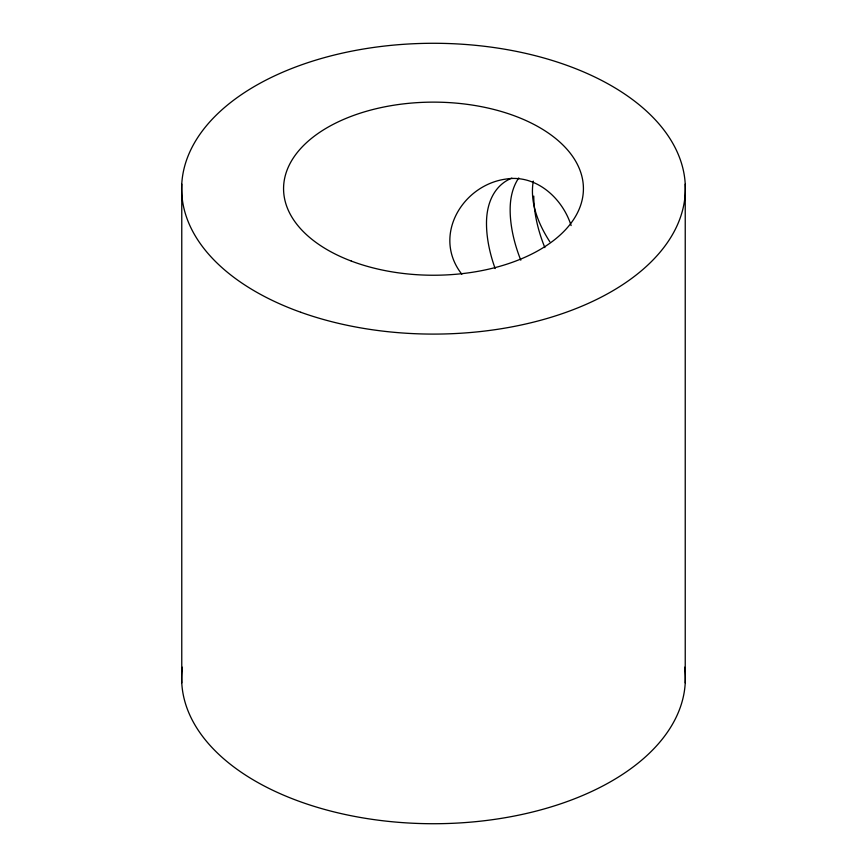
<?xml version="1.0" encoding="UTF-8"?>
<svg xmlns="http://www.w3.org/2000/svg" width="867" height="867" viewBox="0 0 867 867"><rect width="100%" height="100%" fill="white"/><g stroke="black" fill="none" stroke-linecap="round" stroke-linejoin="round"><path stroke-width="1.3" d="M533.27 181.105C529.629 202.64 538.32 223.946 549.83 241.752M461.851 274.232C431.864 236.008 462.349 185.061 505.916 179.068C536.12 174.169 562.51 198.175 571.115 225.572M685.233 184.118L685.233 682.882M181.767 184.118L181.767 682.882M684.627 667.232A251.864 145.407 0 0 1 433.5 823.726A251.864 145.407 0 0 1 182.373 667.232M511.866 178.114A91.013 57.157 55.2 0 0 486.495 223.383A91.013 47.49 64.4 0 0 495.155 268.542M520.807 260.198A91.013 47.49 64.4 0 1 510.154 209.727A91.013 57.157 55.2 0 1 518.759 177.952M544.866 247.615A91.013 47.49 64.4 0 1 533.779 196.083M300.784 312.272A251.864 145.407 0 0 0 685.233 193.254A251.864 145.407 0 0 0 314.483 60.538A251.864 145.407 0 0 0 300.784 312.272M351.319 261.075A149.915 86.548 0 0 0 583.177 193.579A149.915 86.548 0 0 0 366.004 111.399A149.915 86.548 0 0 0 351.319 261.075"/></g></svg>
